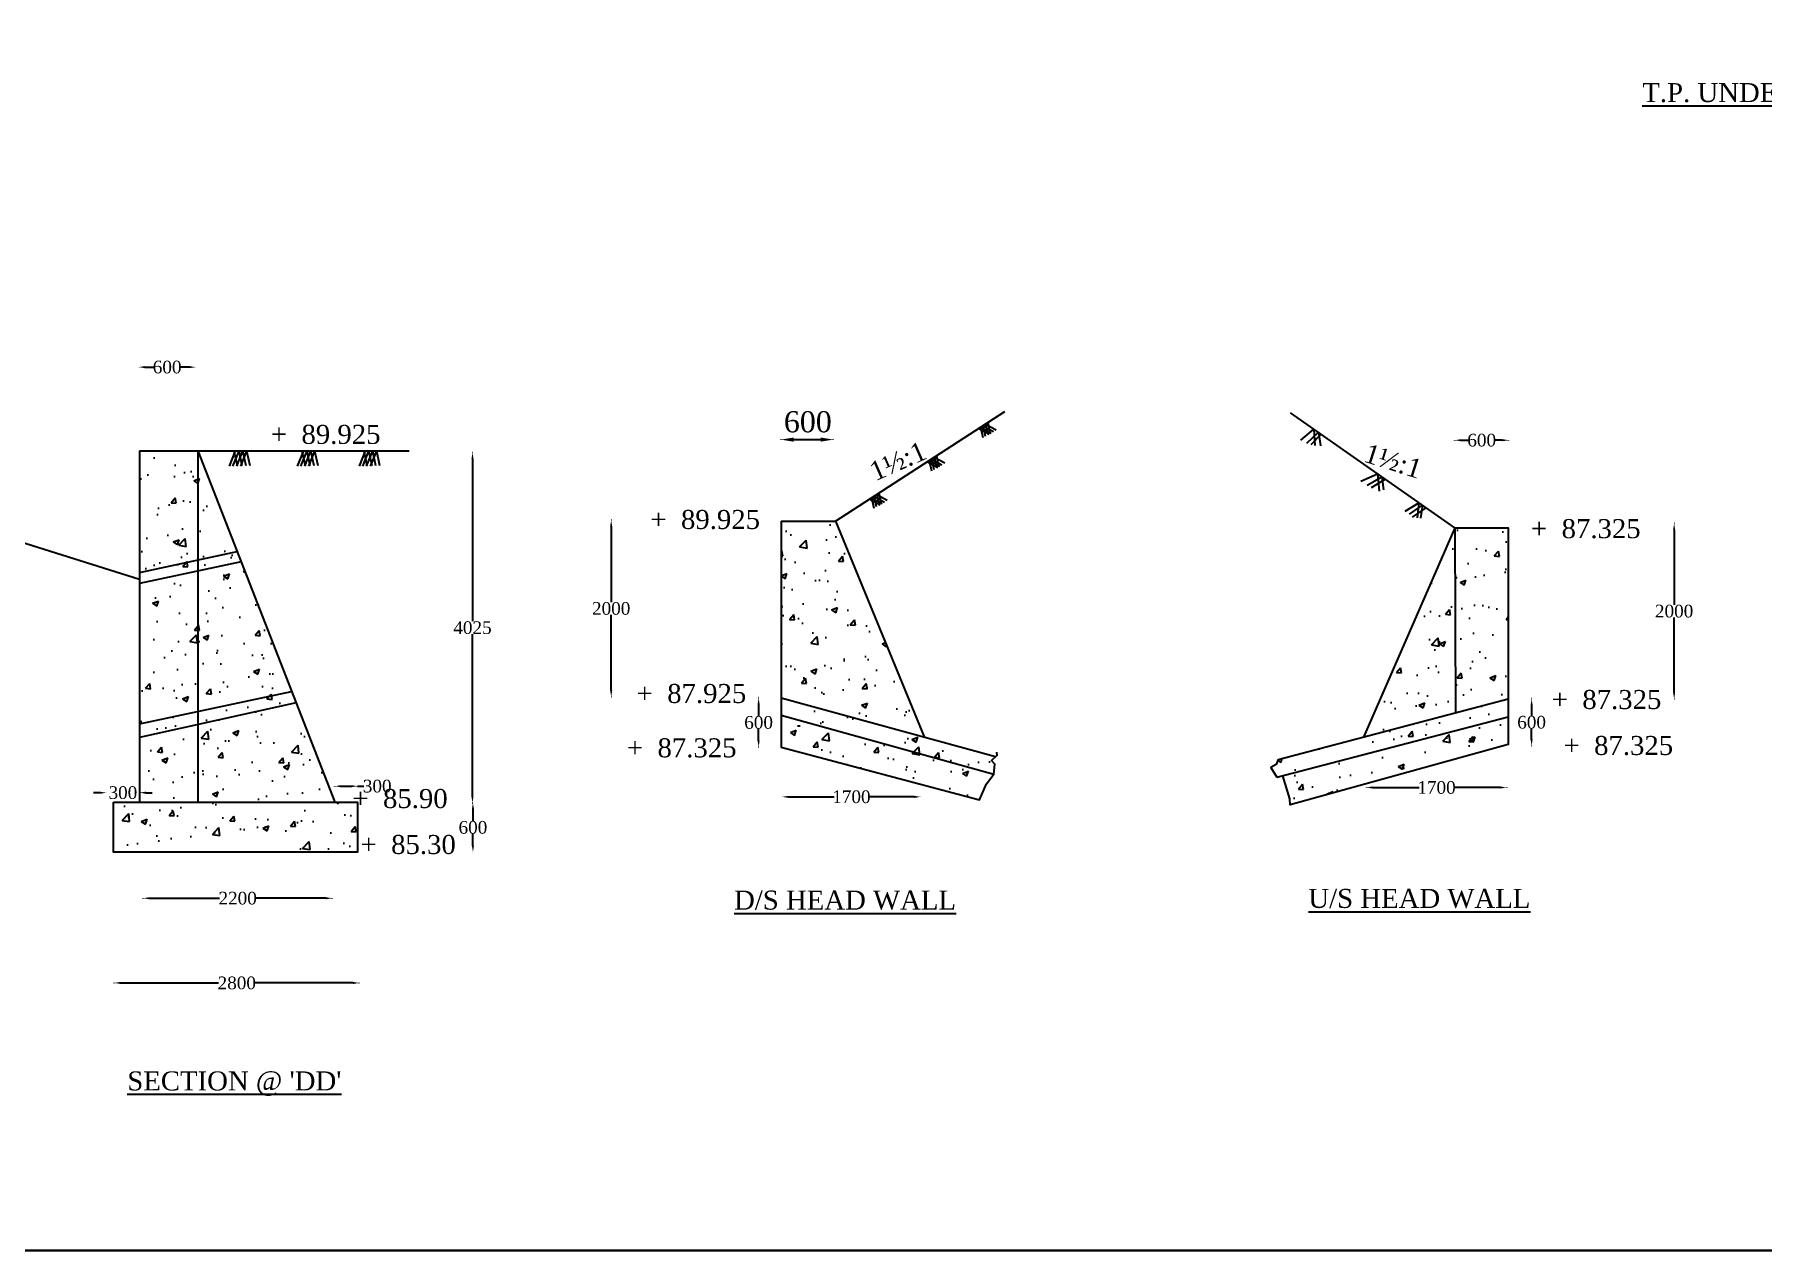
# Model space of a CAD drawing. Header units: millimetres. Extents: x 10398 to 177765, y 5002 to 116940.
# Drawn here: x 75860 to 116709, y 5002 to 33758 of the extents above; entities that cross this region are included whole.
import ezdxf

# ---------------------------------------------------------------- set-up
doc = ezdxf.new("R2010")
doc.units = ezdxf.units.MM
doc.header["$MEASUREMENT"] = 0
for name, color, linetype in [('DIM', 5, 'Continuous'), ('DWG.LINE', 10, 'Continuous'), ('HATCH', 2, 'Continuous'), ('TEXT', 7, 'Continuous')]:
    doc.layers.add(name, color=color, linetype=linetype)
doc.layers.add('DO LINE', color=3, linetype='Continuous', plot=False)
doc.layers.add('TITLE', color=7, linetype='Continuous', lineweight=30)
doc.styles.get("Standard").update_dxf_attribs({"font": 'TIMES.TTF', "height": 300})
doc.dimstyles.get("Standard").update_dxf_attribs({"dimtxt": 300, "dimasz": 150, "dimexe": 0.18, "dimexo": 0.0625, "dimgap": 0.09, "dimtad": 0, "dimtih": 1, "dimtoh": 1, "dimdec": 0, "dimzin": 0, "dimdsep": 46, "dimtxsty": 'Standard', "dimcen": 300, "dimclre": 256, "dimclrt": 4, "dimadec": 0, "dimazin": 0, "dimtfac": 1, "dimtdec": 0, "dimtofl": 0, "dimtmove": 0, "dimatfit": 3, "dimfxl": 5, "dimfxlon": 1, "dimtolj": 1, "dimtzin": 0, "dimarcsym": 0})
pattern_1 = [(50, (0, 0), (1434.52, -125.504), [150, -1650]), (355, (0, 0), (-277.503, 1504.384), [120, -1320]), (100.4514, (119.5, -10.5), (1157.019, 1378.879), [127.48, -1402.284]), (46.1842, (0, 400), (2134.482, -331.038), [225, -2475]), (96.6356, (177.9, 372.4), (1869.325, 1948.236), [191.22, -2103.426]), (351.1842, (0, 400), (1869.324, 1948.237), [180, -1980]), (21, (200, 300), (1193.814, -805.238), [150, -1650]), (326, (200, 300), (486.63, 1450.3), [120, -1320]), (71.4514, (299.5, 232.9), (1680.445, 645.061), [127.48, -1402.284]), (37.5, (0, 0), (24.3197, 665.7877), [0, -1304, 0, -1340, 0, -1325]), (7.5, (0, 0), (526.139, 788.8234), [0, -764, 0, -1274, 0, -505]), (327.5, (-446, 0), (1067.6449, -45.1097), [0, -500, 0, -1560, 0, -2070]), (317.5, (-646, 0), (1166.372, 200.21), [0, -650, 0, -1036, 0, -1470])]

# ---------------------------------------------------------------- blocks, each defined once
blk = doc.blocks.new('*D63')
at = {"layer": 'Defpoints', "color": 0, "ltscale": 0.2}
for p in [(78319, 25888.5), (79671, 25893), (79671, 25888.5)]:
    blk.add_point(p, dxfattribs=at)
at = {"layer": 'DIM', "lineweight": -2, "ltscale": 0.2}
for p, q in [((78319, 25888.5625), (78319, 25893.18)), ((79671, 25888.5625), (79671, 25893.18))]:
    blk.add_line(p, q, dxfattribs=at)
at = {"layer": 'DIM', "color": 0, "lineweight": -2, "ltscale": 0.2}
for p, q in [((78469, 25893), (78680.09385, 25893)), ((79521, 25893), (79309.90615, 25893))]:
    blk.add_line(p, q, dxfattribs=at)
at = {"layer": 'DIM', "color": 0, "ltscale": 0.2}
for points in [[(78469, 25918), (78469, 25868), (78319, 25893)], [(79521, 25918), (79521, 25868), (79671, 25893)]]:
    blk.add_solid(points, dxfattribs=at)
at = {"layer": 'DIM', "color": 4, "ltscale": 0.2, "insert": (78995, 25893), "char_height": 300, "attachment_point": 5}
blk.add_mtext('\\A1;600', dxfattribs=at)
blk = doc.blocks.new('*D64')
at = {"layer": 'Defpoints', "color": 0, "ltscale": 0.2}
for p in [(86192, 23871), (86192, 15588), (86213.5, 15588)]:
    blk.add_point(p, dxfattribs=at)
at = {"layer": 'DIM', "lineweight": -2, "ltscale": 0.2}
for p, q in [((86208.5, 23871), (86213.68, 23871)), ((86208.5, 15588), (86213.68, 15588))]:
    blk.add_line(p, q, dxfattribs=at)
at = {"layer": 'DIM', "color": 0, "lineweight": -2, "ltscale": 0.2}
for p, q in [((86213.5, 23721), (86213.5, 19882.18553)), ((86213.5, 15738), (86213.5, 19576.81447))]:
    blk.add_line(p, q, dxfattribs=at)
at = {"layer": 'DIM', "color": 0, "ltscale": 0.2}
for points in [[(86188.5, 23721), (86238.5, 23721), (86213.5, 23871)], [(86188.5, 15738), (86238.5, 15738), (86213.5, 15588)]]:
    blk.add_solid(points, dxfattribs=at)
at = {"layer": 'DIM', "color": 4, "ltscale": 0.2, "insert": (86213.5, 19729.5), "char_height": 300, "attachment_point": 5}
blk.add_mtext('\\A1;4025', dxfattribs=at)
blk = doc.blocks.new('*D65')
at = {"layer": 'Defpoints', "color": 0, "ltscale": 0.2}
for p in [(86213.68, 15588), (86213.68, 14425), (86224, 14425)]:
    blk.add_point(p, dxfattribs=at)
at = {"layer": 'DIM', "lineweight": -2, "ltscale": 0.2}
for p, q in [((86219, 15588), (86224.18, 15588)), ((86219, 14425), (86224.18, 14425))]:
    blk.add_line(p, q, dxfattribs=at)
at = {"layer": 'DIM', "color": 0, "lineweight": -2, "ltscale": 0.2}
for p, q in [((86224, 15438), (86224, 15159.18553)), ((86224, 14575), (86224, 14853.81447))]:
    blk.add_line(p, q, dxfattribs=at)
at = {"layer": 'DIM', "color": 0, "ltscale": 0.2}
for points in [[(86199, 15438), (86249, 15438), (86224, 15588)], [(86199, 14575), (86249, 14575), (86224, 14425)]]:
    blk.add_solid(points, dxfattribs=at)
at = {"layer": 'DIM', "color": 4, "ltscale": 0.2, "insert": (86224, 15006.5), "char_height": 300, "attachment_point": 5}
blk.add_mtext('\\A1;600', dxfattribs=at)
blk = doc.blocks.new('*D66')
at = {"layer": 'Defpoints', "color": 0, "ltscale": 0.2}
for p in [(78426, 13300), (82898, 13332), (82898, 13300)]:
    blk.add_point(p, dxfattribs=at)
at = {"layer": 'DIM', "lineweight": -2, "ltscale": 0.2}
for p, q in [((78426, 13327), (78426, 13332)), ((82898, 13327), (82898, 13332))]:
    blk.add_line(p, q, dxfattribs=at)
at = {"layer": 'DIM', "color": 0, "lineweight": -2, "ltscale": 0.2}
for p, q in [((78576, 13332), (80232, 13332)), ((82748, 13332), (81093, 13332))]:
    blk.add_line(p, q, dxfattribs=at)
at = {"layer": 'DIM', "color": 0, "ltscale": 0.2}
for points in [[(78576, 13357), (78576, 13307), (78426, 13332)], [(82748, 13357), (82748, 13307), (82898, 13332)]]:
    blk.add_solid(points, dxfattribs=at)
at = {"layer": 'DIM', "color": 4, "ltscale": 0.2, "insert": (80662, 13332), "char_height": 300, "attachment_point": 5}
blk.add_mtext('\\A1;2200', dxfattribs=at)
blk = doc.blocks.new('*D67')
at = {"layer": 'Defpoints', "color": 0, "ltscale": 0.2}
for p in [(77745, 11325), (83536, 11328), (83536, 11325)]:
    blk.add_point(p, dxfattribs=at)
at = {"layer": 'DIM', "lineweight": -2, "ltscale": 0.2}
for p, q in [((77745, 11325), (77745, 11329)), ((83536, 11325), (83536, 11329))]:
    blk.add_line(p, q, dxfattribs=at)
at = {"layer": 'DIM', "color": 0, "lineweight": -2, "ltscale": 0.2}
for p, q in [((77895, 11328), (80210, 11328)), ((83386, 11328), (81071, 11328))]:
    blk.add_line(p, q, dxfattribs=at)
at = {"layer": 'DIM', "color": 0, "ltscale": 0.2}
for points in [[(77895, 11354), (77895, 11304), (77745, 11328)], [(83386, 11354), (83386, 11304), (83536, 11328)]]:
    blk.add_solid(points, dxfattribs=at)
at = {"layer": 'DIM', "color": 4, "ltscale": 0.2, "insert": (80641, 11328), "char_height": 300, "attachment_point": 5}
blk.add_mtext('\\A1;2800', dxfattribs=at)
blk = doc.blocks.new('*D68')
at = {"layer": 'Defpoints', "color": 0, "ltscale": 0.2}
for p in [(89517, 22273), (89492, 18095), (89517, 18095)]:
    blk.add_point(p, dxfattribs=at)
at = {"layer": 'DIM', "lineweight": -2, "ltscale": 0.2}
for p, q in [((89497, 22273), (89491.82, 22273)), ((89497, 18095), (89491.82, 18095))]:
    blk.add_line(p, q, dxfattribs=at)
at = {"layer": 'DIM', "color": 0, "lineweight": -2, "ltscale": 0.2}
for p, q in [((89492, 22123), (89492, 20336.68553)), ((89492, 18245), (89492, 20031.31447))]:
    blk.add_line(p, q, dxfattribs=at)
at = {"layer": 'DIM', "color": 0, "ltscale": 0.2}
for points in [[(89467, 22123), (89517, 22123), (89492, 22273)], [(89467, 18245), (89517, 18245), (89492, 18095)]]:
    blk.add_solid(points, dxfattribs=at)
at = {"layer": 'DIM', "color": 4, "ltscale": 0.2, "insert": (89492, 20184), "char_height": 300, "attachment_point": 5}
blk.add_mtext('\\A1;2000', dxfattribs=at)
blk = doc.blocks.new('*D69')
at = {"layer": 'Defpoints', "color": 0, "ltscale": 0.2}
for p in [(93536, 15742), (96808, 15742), (96808, 15730)]:
    blk.add_point(p, dxfattribs=at)
at = {"layer": 'DIM', "lineweight": -2, "ltscale": 0.2}
for p, q in [((93536, 15734), (93536, 15729)), ((96808, 15734), (96808, 15729))]:
    blk.add_line(p, q, dxfattribs=at)
at = {"layer": 'DIM', "color": 0, "lineweight": -2, "ltscale": 0.2}
for p, q in [((93686, 15730), (94763, 15730)), ((96658, 15730), (95581, 15730))]:
    blk.add_line(p, q, dxfattribs=at)
at = {"layer": 'DIM', "color": 0, "ltscale": 0.2}
for points in [[(93686, 15754), (93686, 15704), (93536, 15730)], [(96658, 15754), (96658, 15704), (96808, 15730)]]:
    blk.add_solid(points, dxfattribs=at)
at = {"layer": 'DIM', "color": 4, "ltscale": 0.2, "insert": (95172, 15730), "char_height": 300, "attachment_point": 5}
blk.add_mtext('\\A1;1700', dxfattribs=at)
blk = doc.blocks.new('*D70')
at = {"layer": 'Defpoints', "color": 0, "ltscale": 0.2}
for p in [(109435.5, 24156), (110708.5, 24164), (110708.5, 24156)]:
    blk.add_point(p, dxfattribs=at)
at = {"layer": 'DIM', "lineweight": -2, "ltscale": 0.2}
for p, q in [((109435.5, 24159), (109435.5, 24164.18)), ((110708.5, 24159), (110708.5, 24164.18))]:
    blk.add_line(p, q, dxfattribs=at)
at = {"layer": 'DIM', "color": 0, "lineweight": -2, "ltscale": 0.2}
for p, q in [((109585.5, 24164), (109757.09385, 24164)), ((110558.5, 24164), (110386.90615, 24164))]:
    blk.add_line(p, q, dxfattribs=at)
at = {"layer": 'DIM', "color": 0, "ltscale": 0.2}
for points in [[(109585.5, 24189), (109585.5, 24139), (109435.5, 24164)], [(110558.5, 24189), (110558.5, 24139), (110708.5, 24164)]]:
    blk.add_solid(points, dxfattribs=at)
at = {"layer": 'DIM', "color": 4, "ltscale": 0.2, "insert": (110072, 24164), "char_height": 300, "attachment_point": 5}
blk.add_mtext('\\A1;600', dxfattribs=at)
blk = doc.blocks.new('*D71')
at = {"layer": 'Defpoints', "color": 0, "ltscale": 0.2}
for p in [(114632, 22196), (114621.5, 18045.5), (114632, 18045.5)]:
    blk.add_point(p, dxfattribs=at)
at = {"layer": 'DIM', "lineweight": -2, "ltscale": 0.2}
for p, q in [((114626.5, 22196), (114621.32, 22196)), ((114626.5, 18045.5), (114621.32, 18045.5))]:
    blk.add_line(p, q, dxfattribs=at)
at = {"layer": 'DIM', "color": 0, "lineweight": -2, "ltscale": 0.2}
for p, q in [((114621.5, 22046), (114621.5, 20273.43553)), ((114621.5, 18195.5), (114621.5, 19968.06447))]:
    blk.add_line(p, q, dxfattribs=at)
at = {"layer": 'DIM', "color": 0, "ltscale": 0.2}
for points in [[(114596.5, 22046), (114646.5, 22046), (114621.5, 22196)], [(114596.5, 18195.5), (114646.5, 18195.5), (114621.5, 18045.5)]]:
    blk.add_solid(points, dxfattribs=at)
at = {"layer": 'DIM', "color": 4, "ltscale": 0.2, "insert": (114621.5, 20120.75), "char_height": 300, "attachment_point": 5}
blk.add_mtext('\\A1;2000', dxfattribs=at)
blk = doc.blocks.new('*D72')
at = {"layer": 'Defpoints', "color": 0, "ltscale": 0.2}
for p in [(107346, 15960), (110661, 15960), (110661, 15950)]:
    blk.add_point(p, dxfattribs=at)
at = {"layer": 'DIM', "lineweight": -2, "ltscale": 0.2}
for p, q in [((107346, 15956), (107346, 15950)), ((110661, 15956), (110661, 15950))]:
    blk.add_line(p, q, dxfattribs=at)
at = {"layer": 'DIM', "color": 0, "lineweight": -2, "ltscale": 0.2}
for p, q in [((107496, 15950), (108594, 15950)), ((110511, 15950), (109413, 15950))]:
    blk.add_line(p, q, dxfattribs=at)
at = {"layer": 'DIM', "color": 0, "ltscale": 0.2}
for points in [[(107496, 15976), (107496, 15926), (107346, 15950)], [(110511, 15976), (110511, 15926), (110661, 15950)]]:
    blk.add_solid(points, dxfattribs=at)
at = {"layer": 'DIM', "color": 4, "ltscale": 0.2, "insert": (109004, 15950), "char_height": 300, "attachment_point": 5}
blk.add_mtext('\\A1;1700', dxfattribs=at)
blk = doc.blocks.new('*D73')
at = {"layer": 'Defpoints', "color": 0, "ltscale": 0.2}
for p in [(111252, 18045.5), (111273, 18045.5), (111273, 16939.5)]:
    blk.add_point(p, dxfattribs=at)
at = {"layer": 'DIM', "lineweight": -2, "ltscale": 0.2}
for p, q in [((111257, 18045.5), (111251.82, 18045.5)), ((111257, 16939.5), (111251.82, 16939.5))]:
    blk.add_line(p, q, dxfattribs=at)
at = {"layer": 'DIM', "color": 0, "lineweight": -2, "ltscale": 0.2}
for p, q in [((111252, 17895.5), (111252, 17645.18553)), ((111252, 17089.5), (111252, 17339.81447))]:
    blk.add_line(p, q, dxfattribs=at)
at = {"layer": 'DIM', "color": 0, "ltscale": 0.2}
for points in [[(111227, 17895.5), (111277, 17895.5), (111252, 18045.5)], [(111227, 17089.5), (111277, 17089.5), (111252, 16939.5)]]:
    blk.add_solid(points, dxfattribs=at)
at = {"layer": 'DIM', "color": 4, "ltscale": 0.2, "insert": (111252, 17492.5), "char_height": 300, "attachment_point": 5}
blk.add_mtext('\\A1;600', dxfattribs=at)
blk = doc.blocks.new('*D85')
at = {"layer": 'Defpoints', "color": 0, "ltscale": 0.2}
for p in [(77557, 15828), (77557, 15628), (78341, 15602)]:
    blk.add_point(p, dxfattribs=at)
at = {"layer": 'DIM', "color": 0, "lineweight": -2, "ltscale": 0.2}
for p, q in [((77407, 15828), (77257, 15828)), ((78491, 15828), (78641, 15828))]:
    blk.add_line(p, q, dxfattribs=at)
at = {"layer": 'DIM', "lineweight": -2, "ltscale": 0.2}
for p, q in [((77557, 15823), (77557, 15828)), ((78341, 15823), (78341, 15828))]:
    blk.add_line(p, q, dxfattribs=at)
at = {"layer": 'DIM', "color": 0, "ltscale": 0.2}
for points in [[(77407, 15853), (77407, 15803), (77557, 15828)], [(78491, 15853), (78491, 15803), (78341, 15828)]]:
    blk.add_solid(points, dxfattribs=at)
at = {"layer": 'DIM', "color": 4, "ltscale": 0.2, "insert": (77949, 15828), "char_height": 300, "attachment_point": 5}
blk.add_mtext('\\A1;300', dxfattribs=at)
blk = doc.blocks.new('*D86')
at = {"layer": 'Defpoints', "color": 0, "ltscale": 0.2}
for p in [(83496, 15982), (82957, 15602), (83496, 15602)]:
    blk.add_point(p, dxfattribs=at)
at = {"layer": 'DIM', "lineweight": -2, "ltscale": 0.2}
for p, q in [((82957, 15976), (82957, 15982)), ((83496, 15976), (83496, 15982))]:
    blk.add_line(p, q, dxfattribs=at)
at = {"layer": 'DIM', "color": 0, "lineweight": -2, "ltscale": 0.2}
for p, q in [((83107, 15982), (83346, 15982)), ((83496, 15982), (83646, 15982))]:
    blk.add_line(p, q, dxfattribs=at)
at = {"layer": 'DIM', "color": 0, "ltscale": 0.2}
for points in [[(83107, 16006), (83107, 15956), (82957, 15982)], [(83346, 16006), (83346, 15956), (83496, 15982)]]:
    blk.add_solid(points, dxfattribs=at)
at = {"layer": 'DIM', "color": 4, "ltscale": 0.2, "insert": (83961, 15982), "char_height": 300, "attachment_point": 5}
blk.add_mtext('\\A1;300', dxfattribs=at)
blk = doc.blocks.new('*D87')
at = {"layer": 'Defpoints', "color": 0, "ltscale": 0.2}
for p in [(92977.5, 18068), (93509, 18068), (93509, 16908)]:
    blk.add_point(p, dxfattribs=at)
at = {"layer": 'DIM', "lineweight": -2, "ltscale": 0.2}
for p, q in [((92982.5, 18068), (92977.32, 18068)), ((92982.5, 16908), (92977.32, 16908))]:
    blk.add_line(p, q, dxfattribs=at)
at = {"layer": 'DIM', "color": 0, "lineweight": -2, "ltscale": 0.2}
for p, q in [((92977.5, 17918), (92977.5, 17640.68553)), ((92977.5, 17058), (92977.5, 17335.31447))]:
    blk.add_line(p, q, dxfattribs=at)
at = {"layer": 'DIM', "color": 0, "ltscale": 0.2}
for points in [[(92952.5, 17918), (93002.5, 17918), (92977.5, 18068)], [(92952.5, 17058), (93002.5, 17058), (92977.5, 16908)]]:
    blk.add_solid(points, dxfattribs=at)
at = {"layer": 'DIM', "color": 4, "ltscale": 0.2, "insert": (92977.5, 17488), "char_height": 300, "attachment_point": 5}
blk.add_mtext('\\A1;600', dxfattribs=at)

msp = doc.modelspace()

# ---------------------------------------------------------------- hatches: boundary and pattern name
at = {"layer": 'HATCH', "ltscale": 0.2}
h = msp.add_hatch(dxfattribs=at)
h.set_pattern_fill('AR-CONC', color=256, scale=200, style=0)
h.paths.add_polyline_path([(78341.5, 15602), (79722.7, 15602), (79722.7, 23912.1), (78341.5, 23912.1)])
h.paths.add_polyline_path([(79722.7, 23912.1), (79722.7, 15602), (82957.5, 15602)])
h.paths.add_polyline_path([(83495.9, 14420.4), (83495.9, 15602), (77724.4, 15602), (77724.4, 14420.4)])
h = msp.add_hatch(dxfattribs=at)
h.set_pattern_fill('AR-CONC', color=256, scale=200, style=0)
h.set_pattern_definition(pattern_1)
h.paths.add_polyline_path([(96893.1, 17144.2), (94794, 22248), (93509, 22248), (93509, 18068)])
h.paths.add_polyline_path([(98541.5, 16267), (98564.5, 16505.5), (98481.5, 16588), (98581.5, 16683.3), (93509, 18068), (93509, 17665)])
h.paths.add_polyline_path([(93509, 17665), (93509, 16908), (98200.5, 15659), (98369, 16041), (98541.5, 16267)])
h = msp.add_hatch(dxfattribs=at)
h.set_pattern_fill('AR-CONC', color=256, scale=200, style=0)
h.set_pattern_definition(pattern_1)
h.paths.add_polyline_path([(107277.6, 17145.2), (109449.3, 17717.5), (109438, 22090)])
h.paths.add_polyline_path([(110701.5, 22090), (109438, 22090), (109449.3, 17717.5), (110701.5, 18047.5)])
h.paths.add_polyline_path([(110701.5, 17620.5), (110701.5, 18047.5), (105258, 16613), (105212, 16497.5), (105088.5, 16420.5), (105231, 16193.5)])
h = msp.add_hatch(dxfattribs=at)
h.set_pattern_fill('AR-CONC', color=256, scale=200, style=0)
h.set_pattern_definition(pattern_1)
h.paths.add_polyline_path([(105371, 16230), (105537.5, 15685.5), (105540.5, 15539.5), (110701.5, 16964), (110701.5, 17620.5)])

# ---------------------------------------------------------------- linework, layer by layer
at = {"layer": 'DIM', "ltscale": 0.2}
for p, q in [((93509, 24173.5), (93509, 24178.7)), ((93809, 24178.5), (94441, 24178.5)), ((94741, 24173.5), (94741, 24178.7))]:
    msp.add_line(p, q, dxfattribs=at)
for points in [[(93809, 24228.5), (93809, 24128.5), (93509, 24178.5)], [(94441, 24228.5), (94441, 24128.5), (94741, 24178.5)]]:
    msp.add_solid(points, dxfattribs=at)
at = {"layer": 'DO LINE', "ltscale": 0.2}
for points in [[(79722.7, 23912.1), (79722.7, 15602)], [(109438, 22090), (109449.3, 17717.5)], [(78341.5, 21039), (80648.2, 21534.6)], [(80743.6, 21289.4), (78341.5, 20778)], [(78341.5, 17456), (81938, 18221.2)], [(82042.1, 17953.7), (78341.5, 17132.5)]]:
    msp.add_lwpolyline(points, dxfattribs=at)
at = {"layer": 'DWG.LINE', "ltscale": 0.2}
for points in [[(94794, 22248), (98799.5, 24841.5)], [(109438, 22090), (105554, 24810)], [(78341.5, 23912.1), (79722.7, 23912.1)], [(78341.5, 23912.1), (78341.5, 15602)], [(79722.7, 23912.1), (82957.5, 15602)], [(79722.7, 23912.1), (84720, 23912.1)], [(93509, 22248), (94794, 22248), (96891.5, 17148)], [(93509, 22248), (93509, 16908), (98200.5, 15659), (98369, 16041), (98541.5, 16267), (98564.5, 16505.5), (98481.5, 16588), (98618.5, 16718.5), (98606, 16785)], [(109438, 22090), (110701.5, 22090), (110701.5, 16964), (105540.5, 15539.5), (105537.5, 15685.5), (105371, 16230)], [(109438, 22090), (107277.6, 17145.2)], [(93509, 18068), (98581.5, 16683.3)], [(105258, 16613), (110701.5, 18047.5)], [(93509, 17665), (98541.5, 16267)], [(105231, 16193.5), (110701.5, 17620.5)], [(105258, 16613), (105212, 16497.5), (105088.5, 16420.5), (105231, 16193.5)]]:
    msp.add_lwpolyline(points, dxfattribs=at)
msp.add_lwpolyline([(77724.4, 15602), (83495.9, 15602), (83495.9, 14420.4), (77724.4, 14420.4)], close=True, dxfattribs=at)
at = {"layer": 'HATCH', "ltscale": 0.2}
for points in [[(98345.1, 24547.3), (98592.6, 24412)], [(98345.1, 24547.3), (98395.9, 24303.8)], [(98396.9, 24580.8), (98447.7, 24337.3)], [(98181.9, 24441.6), (98429.4, 24306.3)], [(98225.6, 24469.9), (98276.4, 24226.3)], [(98225.6, 24469.9), (98473, 24334.6)], [(98280, 24505.1), (98527.5, 24369.8)], [(98280, 24505.1), (98330.8, 24261.6)], [(105797, 24167), (106103.3, 24425.3), (106124, 24040)], [(105936, 24095), (106210.1, 24350.5), (106263, 24034)], [(106038.5, 24059), (106273.4, 24306.2)], [(80605.5, 23912.1), (80460.5, 23549)], [(80687, 23912.1), (80542, 23549)], [(80572.5, 23912.1), (80648.5, 23569.5)], [(80777, 23912.1), (80632, 23549)], [(80687, 23912.1), (80763, 23569.5)], [(80870.5, 23912.1), (80725.5, 23549)], [(80777, 23912.1), (80853, 23569.5)], [(80870.5, 23912.1), (80946.5, 23569.5)], [(82214.5, 23912.1), (82069.5, 23549)], [(82296, 23912.1), (82151, 23549)], [(82181.5, 23912.1), (82257.5, 23569.5)], [(82386, 23912.1), (82241, 23549)], [(82296, 23912.1), (82372, 23569.5)], [(82479.5, 23912.1), (82334.5, 23549)], [(82386, 23912.1), (82462, 23569.5)], [(82479.5, 23912.1), (82555.5, 23569.5)], [(83676, 23912.1), (83531, 23549)], [(83757.5, 23912.1), (83612.5, 23549)], [(83643, 23912.1), (83719, 23569.5)], [(83847.5, 23912.1), (83702.5, 23549)], [(83757.5, 23912.1), (83833.5, 23569.5)], [(83941, 23912.1), (83796, 23549)], [(83847.5, 23912.1), (83923.5, 23569.5)], [(83941, 23912.1), (84017, 23569.5)], [(97065.4, 23718.7), (97312.9, 23583.4)], [(97065.4, 23718.7), (97116.2, 23475.2)], [(97130.6, 23760.9), (97378, 23625.6)], [(97130.6, 23760.9), (97181.4, 23517.4)], [(97182.3, 23794.4), (97233.1, 23550.9)], [(96967.4, 23655.2), (97214.8, 23519.9)], [(97011, 23683.5), (97061.8, 23439.9)], [(97011, 23683.5), (97258.5, 23548.2)], [(107212.5, 23199), (107612.4, 23368.5), (107648, 22958.5)], [(107366.5, 23104.5), (107712, 23298.7), (107748.5, 22988)], [(95769.3, 22879.5), (96016.7, 22744.2)], [(95769.3, 22879.5), (95820.1, 22635.9)], [(95821, 22913), (95871.8, 22669.4)], [(107467, 23042), (107786.3, 23246.7)], [(95606, 22773.8), (95853.5, 22638.5)], [(95649.7, 22802.1), (95700.5, 22558.5)], [(95649.7, 22802.1), (95897.2, 22666.8)], [(95704.1, 22837.3), (95951.6, 22702)], [(95704.1, 22837.3), (95754.9, 22593.7)], [(108259.5, 22485), (108587.2, 22685.8), (108547, 22324.5)], [(108362, 22413.5), (108671.7, 22626.7), (108622.5, 22321)], [(108437.5, 22341.5), (108763.1, 22562.6)]]:
    msp.add_lwpolyline(points, dxfattribs=at)
at = {"layer": 'TITLE', "ltscale": 0.2}
msp.add_lwpolyline([(10397.5, 116940.5), (177638, 116940.5), (177638, 5002.5), (10397.5, 5002.5)], close=True, dxfattribs=at)

# ---------------------------------------------------------------- texts
at = {"layer": 'DIM', "color": 4, "ltscale": 0.2, "insert": (94141.3, 24597), "char_height": 500, "attachment_point": 5}
msp.add_mtext('\\A1;600', dxfattribs=at)
at = {"layer": 'TEXT'}
for s, p in [('%%UT.P. UNDER U/S BARREL', (113869.4, 32160.1)), ('+  89.925', (81446.9, 24077.6)), ('+  89.925', (90418.9, 22064.6)), ('+  87.325', (111237.9, 21848.1)), ('+  87.925', (90093.4, 17949.1)), ('+  87.325', (111727.4, 17807.1)), ('+  87.325', (112006.4, 16720.1)), ('+  87.325', (89863.9, 16664.1)), ('+  85.90', (83374.4, 15465.1)), ('+  85.30', (83566.9, 14378.1)), ('%%UD/S HEAD WALL', (92396.9, 13063.6)), ('%%UU/S HEAD WALL', (105974.9, 13103.1)), ("%%USECTION @ 'DD'", (78052.9, 8786.6))]:
    msp.add_text(s, height=450, dxfattribs=at).set_placement(p)
for rotation, p in [(23.73793, (95730.5, 23188.2)), (342.37611, (107254.7, 23666.2))]:
    msp.add_text('1½:1', height=450, rotation=rotation, dxfattribs=at).set_placement(p)

# ---------------------------------------------------------------- dimensions: what is measured, and where the dimension line sits
at = {"layer": 'DIM', "ltscale": 0.2}
for p1, p2, distance, text, picture, middle in [((78319, 25888.5), (79671, 25888.5), 4.5, '600', '*D63', (78995, 25893)), ((109435.5, 24156), (110708.5, 24156), 8, '600', '*D70', (110072, 24164)), ((86192, 23871), (86192, 15588), 21.5, '4025', '*D64', (86213.5, 19729.5)), ((89517, 22273), (89517, 18095), -25, '2000', '*D68', (89492, 20184)), ((114632, 22196), (114632, 18045.5), -10.5, '2000', '*D71', (114621.5, 20120.8)), ((111273, 16939.5), (111273, 18045.5), 21, '600', '*D73', (111252, 17492.5)), ((107346, 15960.5), (110661, 15960.5), -10, '1700', '*D72', (109003.5, 15950.5)), ((86213.7, 15588), (86213.7, 14425), 10.3, '600', '*D65', (86224, 15006.5)), ((93536, 15741.5), (96808, 15741.5), -12, '1700', '*D69', (95172, 15729.5)), ((78426, 13300), (82898.5, 13300), 32, '2200', '*D66', (80662.2, 13332)), ((77745, 11325), (83536.5, 11325), 3.5, '2800', '*D67', (80640.8, 11328.5))]:
    dim = msp.add_aligned_dim(p1=p1, p2=p2, distance=distance, text=text, dimstyle='Standard', dxfattribs=at)
    dim.commit()
    dim.dimension.update_dxf_attribs({"geometry": picture, "text_midpoint": middle})
dim = msp.add_linear_dim(base=(92977.5, 18068), p1=(93509, 16908), p2=(93509, 18068), angle=90, text='600', dimstyle='Standard', dxfattribs=at)
dim.commit()
dim.dimension.update_dxf_attribs({"geometry": '*D87', "text_midpoint": (92977.5, 17488)})
for base, p1, p2, picture, middle in [((77557, 15828), (78341.5, 15602), (77557, 15628), '*D85', (77949.2, 15828)), ((83495.9, 15981.5), (82957.5, 15602), (83495.9, 15602), '*D86', (83961.3, 15981.5))]:
    dim = msp.add_linear_dim(base=base, p1=p1, p2=p2, text='300', dimstyle='Standard', dxfattribs=at)
    dim.commit()
    dim.dimension.update_dxf_attribs({"geometry": picture, "text_midpoint": middle})

# ---------------------------------------------------------------- leaders
msp.add_leader([(78341.5, 20873.5), (66391, 24621)], dimstyle='Standard', override={"dimgap": 0.09, "dimtad": 0}, dxfattribs=at)

doc.saveas('drawing.dxf')
